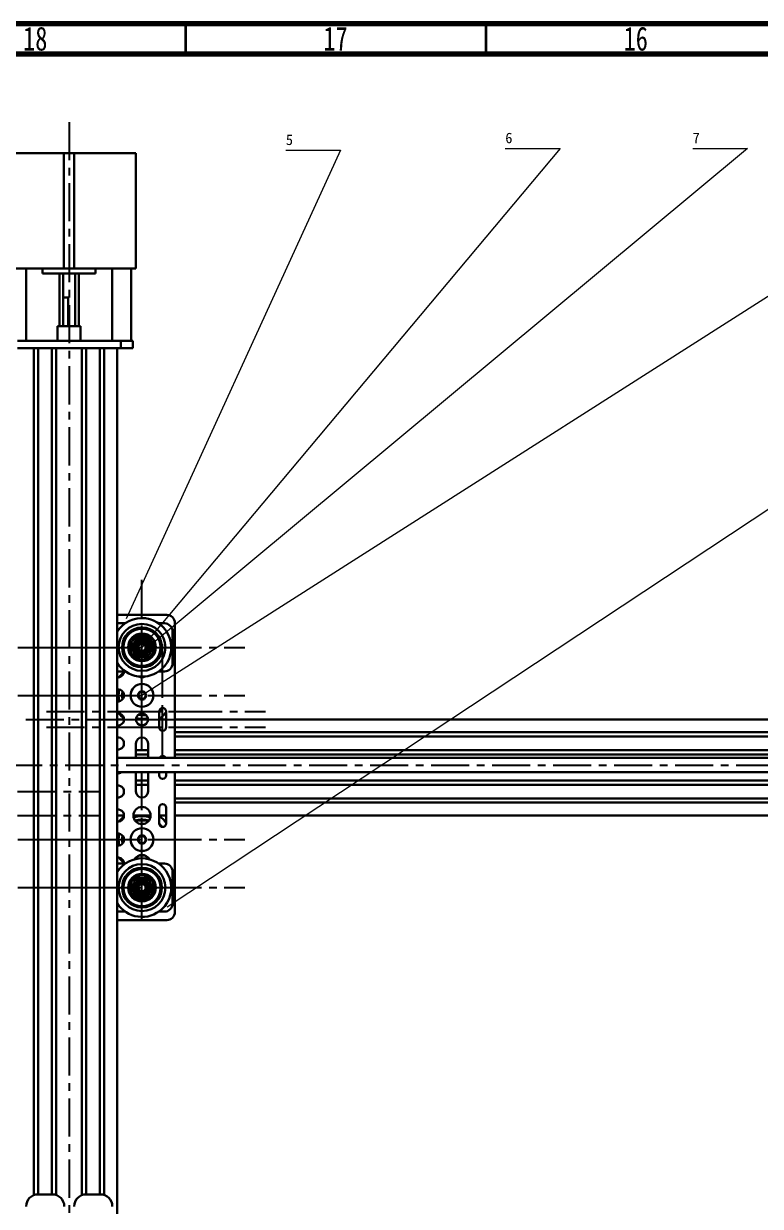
# Model space of a CAD drawing. Header units: millimetres. Extents: x 15 to 1184, y 5 to 836.
# Drawn here: x 322.5 to 445.2, y 639.1 to 836 of the extents above; entities that cross this region are included whole.
import ezdxf

# ---------------------------------------------------------------- set-up
doc = ezdxf.new("R2010")
doc.units = ezdxf.units.MM
doc.header["$PDSIZE"] = -1
doc.linetypes.add('CENTER', pattern=[10.16, 6.35, -1.27, 1.27, -1.27])
doc.linetypes.add('CENTERX2', pattern=[20.32, 12.7, -2.54, 2.54, -2.54])
doc.layers.get('0').update_dxf_attribs({"lineweight": 30})
doc.layers.add('AM_5', color=3, linetype='Continuous', lineweight=20)
doc.layers.add('中心线', color=7, linetype='CENTER')
doc.styles.add('SLDTEXTSTYLE0', font='TXT', dxfattribs={"width": 0.75})
doc.dimstyles.new('ISO-25', dxfattribs={"dimtxt": 2.5, "dimasz": 2.5, "dimexe": 1.25, "dimexo": 0.625, "dimtad": 1, "dimtxsty": 'Standard', "dimcen": 2.5, "dimadec": 0, "dimazin": 0, "dimtfac": 1, "dimtmove": 0, "dimatfit": 3, "dimfxl": 1, "dimarcsym": 0})

# ---------------------------------------------------------------- blocks, each defined once
blk = doc.blocks.new('*D25')
at = {"layer": 'Defpoints', "color": 0, "lineweight": -2, "transparency": 16777216}
for p, q in [((328.21, 814.42), (286.69, 814.58)), ((287.68, 811.02), (287.18, 680.45)), ((286.65, 543.33), (287.15, 673.9)), ((327.15, 539.62), (285.64, 539.78))]:
    blk.add_line(p, q, dxfattribs=at)
at = {"layer": 'Defpoints', "color": 0, "transparency": 16777216}
for p in [(329.21, 814.41), (286.64, 539.77), (328.15, 539.61)]:
    blk.add_point(p, dxfattribs=at)
for points in [[(287.09, 811.02), (288.27, 811.02), (287.69, 814.57)], [(286.06, 543.33), (287.24, 543.33), (286.64, 539.77)]]:
    blk.add_solid(points, dxfattribs=at)
at = {"layer": 'Defpoints', "color": 0, "transparency": 16777216, "insert": (287.16, 677.17), "char_height": 3.5, "attachment_point": 5}
blk.add_mtext('684', dxfattribs=at)

msp = doc.modelspace()

# ---------------------------------------------------------------- linework, layer by layer
at = {"color": 7, "linetype": 'Continuous', "lineweight": 70}
for p, q in [((15, 836), (1184, 836)), ((20, 831), (1179, 831))]:
    msp.add_line(p, q, dxfattribs=at)
at = {"color": 7, "linetype": 'Continuous', "lineweight": 35}
for p, q in [((349.5, 831), (349.5, 836)), ((399.5, 831), (399.5, 836))]:
    msp.add_line(p, q, dxfattribs=at)
at = {"color": 7, "linetype": 'Continuous', "lineweight": 30}
for p, q in [((329.2058, 814.4143), (318.9386, 814.4143)), ((329.2058, 795.2143), (329.2058, 814.4143)), ((330.9029, 814.4143), (329.2058, 814.4143)), ((330.9029, 795.2143), (330.9029, 814.4143)), ((341.1701, 814.4143), (330.9029, 814.4143)), ((341.1701, 795.2143), (341.1701, 814.4143)), ((329.2058, 795.2143), (318.9386, 795.2143)), ((322.8904, 783.2143), (322.8904, 795.2143)), ((325.6544, 795.2143), (325.6544, 794.4143)), ((333.1656, 794.4143), (325.6544, 794.4143)), ((328.4543, 794.4143), (328.4543, 785.6143)), ((329.0543, 794.4143), (329.0543, 785.6143)), ((330.9029, 795.2143), (329.2058, 795.2143)), ((341.1701, 795.2143), (330.9029, 795.2143)), ((331.0543, 785.6143), (331.0543, 794.4143)), ((331.6543, 785.6143), (331.6543, 794.4143)), ((334.4544, 794.4143), (333.1656, 794.4143)), ((334.4544, 794.4143), (334.4544, 795.2143)), ((337.2184, 795.2143), (337.2184, 783.2143)), ((340.4184, 783.2143), (340.4184, 795.2143)), ((329.9129, 790.4143), (329.0644, 790.4143)), ((329.0644, 790.4143), (329.0644, 785.6143)), ((329.9129, 790.4143), (329.9129, 785.6143)), ((328.1494, 785.6143), (328.1494, 783.2143)), ((328.1494, 785.6143), (331.9594, 785.6143)), ((331.9594, 783.2143), (331.9594, 785.6143)), ((338.6544, 783.2143), (321.4544, 783.2143)), ((338.6544, 781.9463), (321.4544, 781.9463)), ((324.1984, 640.9676), (324.1984, 781.9463)), ((324.9184, 641.0963), (324.9184, 781.9463)), ((327.1903, 641.0963), (327.1903, 781.9463)), ((327.9104, 640.9857), (327.9104, 781.9463)), ((332.1984, 640.9676), (332.1984, 781.9463)), ((332.9183, 641.0963), (332.9183, 781.9463)), ((335.1904, 641.0963), (335.1904, 781.9463)), ((335.9104, 640.9857), (335.9104, 781.9463)), ((338.0544, 632.2963), (338.0544, 781.9463)), ((338.6544, 781.9463), (338.6544, 783.2143)), ((340.6544, 783.2143), (338.6544, 783.2143)), ((340.6544, 781.9463), (338.6544, 781.9463)), ((340.6544, 781.9463), (340.6544, 783.2143)), ((338.0544, 737.561), (346.3263, 737.561)), ((339.4064, 736.161), (338.0544, 736.161)), ((345.9423, 736.161), (344.9903, 736.161)), ((347.2864, 729.505), (347.2864, 734.817)), ((347.6704, 736.217), (347.6704, 713.761)), ((341.3172, 733.7849), (342.2407, 733.7604)), ((341.5116, 732.2521), (341.9338, 732.8013)), ((341.9338, 732.8013), (342.6206, 732.7103)), ((342.6206, 732.7103), (342.8852, 732.0699)), ((343.1641, 733.736), (343.6047, 732.9241)), ((341.2326, 730.586), (340.7921, 731.3979)), ((341.7761, 731.6118), (341.5116, 732.2521)), ((342.4629, 731.5207), (341.7761, 731.6118)), ((343.0795, 730.5371), (342.1561, 730.5616)), ((342.8852, 732.0699), (342.4629, 731.5207)), ((338.0544, 728.161), (339.4064, 728.161)), ((344.9903, 728.161), (345.9423, 728.161)), ((341.852, 724.761), (341.5055, 724.161)), ((341.8519, 724.761), (341.849, 724.7559)), ((341.8578, 724.761), (341.8519, 724.761)), ((342.5448, 724.761), (341.852, 724.761)), ((342.5448, 724.761), (342.5389, 724.761)), ((342.8912, 724.161), (342.5448, 724.761)), ((342.5477, 724.7559), (342.5448, 724.761)), ((341.5055, 724.161), (341.852, 723.561)), ((341.5085, 724.1661), (341.5056, 724.161)), ((341.5056, 724.161), (341.5085, 724.1559)), ((341.849, 723.5661), (341.8519, 723.561)), ((341.8519, 723.561), (341.8578, 723.561)), ((341.852, 723.561), (342.5448, 723.561)), ((342.5389, 723.561), (342.5448, 723.561)), ((342.5448, 723.561), (342.8912, 724.161)), ((342.5448, 723.561), (342.5477, 723.5661)), ((342.8912, 724.161), (342.8883, 724.1661)), ((342.8883, 724.1559), (342.8912, 724.161)), ((342.8581, 720.9125), (342.7623, 720.8945)), ((345.0384, 721.461), (345.0384, 718.861)), ((346.2384, 718.861), (346.2384, 721.461)), ((338.0544, 720.161), (339.1983, 720.161)), ((341.1984, 720.161), (343.1984, 720.161)), ((343.1748, 720.3769), (342.8632, 720.31)), ((345.0384, 720.161), (346.2384, 720.161)), ((347.6704, 720.161), (460.5625, 720.161)), ((347.6704, 718.017), (477.3625, 718.017)), ((347.6704, 717.297), (477.3625, 717.297)), ((341.1984, 716.161), (341.1984, 713.761)), ((341.1984, 715.025), (343.1984, 715.025)), ((343.1984, 713.761), (343.1984, 716.161)), ((347.6704, 715.025), (477.3625, 715.025)), ((338.0544, 713.761), (484.5469, 713.761)), ((341.1984, 714.305), (343.1984, 714.305)), ((347.6704, 714.305), (477.3625, 714.305)), ((338.0544, 711.361), (484.5469, 711.361)), ((341.1984, 711.361), (341.1984, 708.161)), ((343.1984, 708.161), (343.1984, 711.361)), ((345.0384, 711.361), (345.0384, 710.861)), ((346.2384, 710.861), (346.2384, 711.361)), ((347.6704, 711.361), (347.6704, 688.105)), ((341.1984, 710.017), (343.1984, 710.017)), ((341.1984, 709.297), (343.1984, 709.297)), ((347.6704, 710.017), (477.3625, 710.017)), ((347.6704, 709.297), (477.3625, 709.297)), ((347.6704, 707.025), (477.3625, 707.025)), ((345.0384, 705.461), (345.0384, 702.861)), ((346.2384, 702.861), (346.2384, 705.461)), ((347.6704, 706.305), (477.3625, 706.305)), ((338.0544, 704.161), (339.1983, 704.161)), ((340.7704, 704.161), (343.6263, 704.161)), ((345.0384, 704.161), (346.2384, 704.161)), ((347.6704, 704.161), (477.3625, 704.161)), ((341.852, 700.761), (341.5055, 700.161)), ((341.5055, 700.161), (341.852, 699.561)), ((341.5085, 700.1661), (341.5056, 700.161)), ((341.5056, 700.161), (341.5085, 700.1559)), ((341.8519, 700.761), (341.849, 700.7559)), ((341.849, 699.5661), (341.8519, 699.561)), ((341.8578, 700.761), (341.8519, 700.761)), ((341.8519, 699.561), (341.8578, 699.561)), ((342.5448, 700.761), (341.852, 700.761)), ((341.852, 699.561), (342.5448, 699.561)), ((342.5448, 700.761), (342.5389, 700.761)), ((342.5389, 699.561), (342.5448, 699.561)), ((342.8912, 700.161), (342.5448, 700.761)), ((342.5477, 700.7559), (342.5448, 700.761)), ((342.5448, 699.561), (342.8912, 700.161)), ((342.5448, 699.561), (342.5477, 699.5661)), ((342.8912, 700.161), (342.8883, 700.1661)), ((342.8883, 700.1559), (342.8912, 700.161)), ((341.332, 696.9614), (341.0748, 697.0424)), ((343.2379, 697.1401), (342.7419, 697.0128)), ((343.3219, 697.0424), (343.0648, 696.9614)), ((339.4064, 696.161), (338.0544, 696.161)), ((345.9423, 696.161), (344.9903, 696.161)), ((341.3172, 693.7849), (342.2407, 693.7604)), ((343.1641, 693.736), (343.6047, 692.9241)), ((347.2864, 689.505), (347.2864, 694.817)), ((341.2326, 690.586), (340.7921, 691.3979)), ((341.5116, 692.2521), (341.9338, 692.8013)), ((341.7761, 691.6118), (341.5116, 692.2521)), ((342.4629, 691.5207), (341.7761, 691.6118)), ((341.9338, 692.8013), (342.6206, 692.7103)), ((342.8852, 692.0699), (342.4629, 691.5207)), ((342.6206, 692.7103), (342.8852, 692.0699)), ((343.0795, 690.5371), (342.1561, 690.5616)), ((338.0544, 688.161), (339.4064, 688.161)), ((344.9903, 688.161), (345.9423, 688.161)), ((346.3263, 686.761), (338.0544, 686.761)), ((324.9044, 641.0963), (327.2544, 641.0963)), ((332.9044, 641.0963), (335.2544, 641.0963))]:
    msp.add_line(p, q, dxfattribs=at)
at = {"color": 7, "linetype": 'Continuous', "lineweight": 30, "flags": 128}
for points in [[(338.3626, 727.1746), (338.8191, 727.6789), (339.1848, 727.9968)], [(339.0475, 723.6329), (339.0037, 724.134), (339.0475, 724.6891)], [(342.7623, 720.8945), (342.0708, 720.8487), (341.5387, 720.9125)], [(342.7419, 721.0128), (342.0524, 720.9696), (341.6702, 721.0102)], [(345.4807, 722.0399), (345.337, 721.8327), (345.0385, 721.4767)], [(338.3626, 703.1746), (338.8191, 703.6789), (339.1848, 703.9968)], [(341.7581, 702.8026), (342.0523, 702.835), (342.6386, 702.8026)], [(345.0385, 702.8454), (345.2011, 702.6623), (345.4807, 702.2821)], [(339.0475, 699.6329), (339.0037, 700.134), (339.0475, 700.6891)], [(341.6696, 697.0103), (341.3697, 697.0756), (341.1588, 697.1401)], [(342.6539, 697.522), (342.033, 697.4881), (341.7581, 697.5194)]]:
    msp.add_lwpolyline(points, dxfattribs=at)
at = {"color": 7, "linetype": 'Continuous', "lineweight": 30}
for centre, radius in [((342.1984, 732.161), 3.908), ((342.1984, 732.161), 3.3148), ((342.1984, 732.161), 3.2), ((342.1984, 732.161), 3.1948), ((342.1984, 732.161), 3.1), ((342.1984, 732.161), 2.2934), ((342.1984, 732.161), 2), ((342.1984, 732.161), 1.2667), ((342.1984, 732.161), 1.0589), ((342.1984, 732.161), 0.6906), ((342.1984, 724.161), 1.9), ((342.1984, 720.161), 1), ((342.1984, 704.161), 1.428), ((342.1984, 700.161), 1.9), ((342.1984, 692.161), 3.908), ((342.1984, 692.161), 3.3148), ((342.1984, 692.161), 3.2), ((342.1984, 692.161), 3.1948), ((342.1984, 692.161), 3.1), ((342.1984, 692.161), 2.2934), ((342.1984, 692.161), 2), ((342.1984, 692.161), 1.2667), ((342.1984, 692.161), 1.0589), ((342.1984, 692.161), 0.6906)]:
    msp.add_circle(centre, radius, dxfattribs=at)
at = {"color": 7, "linetype": 'CENTERX2', "lineweight": 30}
for centre in [(342.1984, 732.161), (342.1984, 724.161), (342.1984, 700.161), (342.1984, 692.161)]:
    msp.add_circle(centre, 0.6, dxfattribs=at)
at = {"color": 7, "linetype": 'Continuous', "lineweight": 30}
for centre, radius, start, end in [((342.1984, 732.161), 4.878, 312.652096, 148.160423), ((346.3264, 736.217), 1.344, 0, 90), ((345.9424, 734.817), 1.344, 0, 90), ((342.1984, 732.161), 1.6, 148.484762, 208.484762), ((342.1984, 732.161), 1.6, 88.484762, 148.484762), ((342.1984, 732.161), 0.7922, 152.0079, 197.633982), ((342.1984, 732.161), 1.6, 28.484762, 88.484762), ((342.1984, 732.161), 1.6, 328.484762, 28.484762), ((342.1984, 732.161), 1.6, 208.484762, 268.484762), ((342.1984, 732.161), 1, 168.379233, 213.242668), ((342.1984, 732.161), 1.6, 268.484762, 328.484762), ((342.1984, 732.161), 4.878, 211.839577, 312.652096), ((345.9424, 729.505), 1.344, 270, 0), ((338.1984, 728.161), 1, 261.720624, 0), ((342.1984, 728.161), 1, 238.120073, 301.879927), ((338.1984, 724.161), 1, 261.720624, 98.279376), ((342.1984, 724.161), 3.908, 165.531477, 194.468523), ((342.1984, 724.161), 3.3148, 168.520217, 191.479783), ((342.1984, 724.161), 0.6899, 120.421717, 179.578283), ((342.1984, 724.161), 0.6899, 60.421717, 119.578283), ((342.1984, 724.161), 0.6899, 0.421717, 59.578283), ((342.1984, 724.161), 0.6899, 180.421717, 239.578283), ((342.1984, 724.161), 0.6899, 240.421717, 299.578283), ((342.1984, 724.161), 0.6899, 300.421717, 359.578283), ((338.1984, 720.161), 1, 261.720624, 98.279376), ((342.1984, 724.161), 4.878, 218.154863, 231.845137), ((342.1984, 724.161), 4.878, 304.914385, 325.915123), ((345.6384, 721.461), 0.6, 0, 180), ((342.1984, 724.161), 3.908, 255.53149, 279.794392), ((345.6384, 718.861), 0.6, 180, 0), ((338.1984, 716.161), 1, 261.720624, 98.279376), ((342.1984, 716.161), 1, 0, 180), ((345.6384, 713.461), 0.6, 30, 150), ((338.1984, 712.161), 1, 261.720624, 306.869898), ((345.6384, 710.861), 0.6, 180, 0), ((338.1984, 708.161), 1, 261.720624, 98.279376), ((342.1984, 708.161), 1, 180, 0), ((338.1984, 704.161), 1, 261.720624, 98.279376), ((345.6384, 705.461), 0.6, 0, 180), ((342.1984, 700.161), 3.908, 69.235592, 110.764408), ((342.1984, 700.161), 3.3148, 70.187638, 109.812362), ((342.1984, 700.161), 3.1948, 71.011161, 108.988839), ((342.1984, 700.161), 4.878, 34.084877, 55.085615), ((338.1984, 700.161), 1, 261.720624, 98.279376), ((342.1984, 700.161), 3.908, 165.531478, 194.468522), ((345.6384, 702.861), 0.6, 180, 0), ((342.1984, 700.161), 3.3148, 168.520216, 191.479784), ((342.1984, 700.161), 0.6899, 120.421717, 179.578283), ((342.1984, 700.161), 0.6899, 180.421717, 239.578283), ((342.1984, 700.161), 0.6899, 60.421717, 119.578283), ((342.1984, 700.161), 0.6899, 240.421717, 299.578283), ((342.1984, 700.161), 0.6899, 0.421717, 59.578283), ((342.1984, 700.161), 0.6899, 300.421717, 359.578283), ((338.1984, 696.161), 1, 0, 98.279376), ((342.1984, 692.161), 4.878, 312.652096, 148.160423), ((342.1984, 700.161), 4.878, 218.15485, 231.84515), ((342.1984, 696.161), 1.428, 30.253391, 149.746608), ((345.9424, 694.817), 1.344, 0, 90), ((342.1984, 692.161), 1.6, 88.484762, 148.484762), ((342.1984, 692.161), 1.6, 28.484762, 88.484762), ((342.1984, 692.161), 1.6, 148.484762, 208.484762), ((342.1984, 692.161), 1.6, 208.484762, 268.484762), ((342.1984, 692.161), 1, 168.379233, 213.242668), ((342.1984, 692.161), 0.7922, 152.0079, 197.633982), ((342.1984, 692.161), 1.6, 268.484762, 328.484762), ((342.1984, 692.161), 1.6, 328.484762, 28.484762), ((342.1984, 692.161), 4.878, 211.839577, 312.652096), ((345.9424, 689.505), 1.344, 270, 0), ((346.3264, 688.105), 1.344, 270, 0), ((324.9044, 639.0963), 2, 90, 180), ((327.2544, 639.0963), 2, 0, 90), ((332.9044, 639.0963), 2, 90, 180), ((335.2544, 639.0963), 2, 0, 90)]:
    msp.add_arc(centre, radius, start, end, dxfattribs=at)
for points, knots in [([(340.3515, 732.2099), (340.4153, 732.314), (340.5743, 732.5732), (340.737, 732.8386), (340.8344, 732.9974)], [0, 0, 0, 0, 0.40167086, 1, 1, 1, 1]), ([(340.8344, 732.9974), (340.9556, 733.195), (341.1182, 733.4603), (341.2768, 733.7189), (341.3172, 733.7849)], [0, 0, 0, 0, 0.7450274, 1, 1, 1, 1]), ([(341.2188, 732.3624), (341.2688, 732.5062), (341.3625, 732.7763), (341.6882, 733.0493), (342.0654, 733.1785), (342.4647, 733.1522), (342.8234, 732.9741), (343.088, 732.673), (343.2156, 732.2945), (343.1889, 731.8946), (343.0122, 731.5352), (342.7107, 731.2725), (342.3298, 731.1428), (341.9359, 731.1729), (341.6192, 731.3105), (341.4972, 731.4668), (341.4553, 731.5204)], [0, 0, 0, 0, 0.084145632, 0.158032451, 0.229614882, 0.304149548, 0.376774346, 0.449401384, 0.523932514, 0.595518213, 0.669404518, 0.743291104, 0.814872104, 0.889406715, 0.962031513, 1, 1, 1, 1]), ([(341.362, 731.6128), (341.4369, 731.5271), (341.5868, 731.3555), (341.9007, 731.215), (342.2332, 731.184), (342.5543, 731.2645), (342.8257, 731.4461), (343.0157, 731.7052), (343.1083, 732.0079), (343.0938, 732.3202), (342.9753, 732.6038), (342.7731, 732.8286), (342.5105, 732.9708), (342.2202, 733.0133), (341.937, 732.9583), (341.6925, 732.8137), (341.5579, 732.6516), (341.5083, 732.5517), (341.4989, 732.5328)], [0, 0, 0, 0, 0.07265511, 0.14534077, 0.21498844, 0.28462359, 0.35435387, 0.4211203, 0.48774384, 0.55445447, 0.61840326, 0.68202109, 0.74570766, 0.80683116, 0.86743936, 0.92811372, 0.98640767, 1, 1, 1, 1]), ([(341.4434, 731.921), (341.4315, 731.9676), (341.3946, 732.1118), (341.4096, 732.3731), (341.5142, 732.5484), (341.5666, 732.6363)], [0, 0, 0, 0, 0.19223147, 0.59518555, 1, 1, 1, 1]), ([(342.2407, 733.7604), (342.3843, 733.7566), (342.6955, 733.7484), (343.0001, 733.7404), (343.1641, 733.736)], [0, 0, 0, 0, 0.46174864, 1, 1, 1, 1]), ([(343.6047, 732.9241), (343.6732, 732.7978), (343.8217, 732.5242), (343.967, 732.2563), (344.0452, 732.1122)], [0, 0, 0, 0, 0.46175013, 1, 1, 1, 1]), ([(340.7921, 731.3979), (340.7235, 731.5243), (340.5751, 731.7978), (340.4297, 732.0657), (340.3515, 732.2099)], [0, 0, 0, 0, 0.46175013, 1, 1, 1, 1]), ([(341.4434, 731.921), (341.4147, 731.9516), (341.3573, 732.0126), (341.2688, 732.1566), (341.2388, 732.2804), (341.2188, 732.3624)], [0, 0, 0, 0, 0.25230139, 0.50455475, 1, 1, 1, 1]), ([(342.1561, 730.5616), (342.0124, 730.5654), (341.7012, 730.5736), (341.3966, 730.5817), (341.2326, 730.586)], [0, 0, 0, 0, 0.46174833, 1, 1, 1, 1]), ([(343.5624, 731.3246), (343.465, 731.1659), (343.3023, 730.9005), (343.1433, 730.6413), (343.0795, 730.5371)], [0, 0, 0, 0, 0.598344835, 1, 1, 1, 1]), ([(344.0452, 732.1122), (344.0048, 732.0462), (343.8462, 731.7876), (343.6835, 731.5223), (343.5624, 731.3246)], [0, 0, 0, 0, 0.2549921, 1, 1, 1, 1]), ([(341.5085, 724.1661), (341.5571, 724.2504), (341.6411, 724.3958), (341.7622, 724.6056), (341.8228, 724.7104), (341.849, 724.7559)], [0, 0, 0, 0, 0.43808109, 0.75602565, 1, 1, 1, 1]), ([(341.8578, 724.761), (341.8954, 724.761), (342.004, 724.761), (342.206, 724.761), (342.4012, 724.761), (342.5069, 724.761), (342.5389, 724.761)], [0, 0, 0, 0, 0.17505527, 0.50643337, 0.85034543, 1, 1, 1, 1]), ([(342.5477, 724.7559), (342.5964, 724.6717), (342.6803, 724.5262), (342.8014, 724.3164), (342.862, 724.2116), (342.8883, 724.1661)], [0, 0, 0, 0, 0.43805267, 0.75602591, 1, 1, 1, 1]), ([(341.849, 723.5661), (341.8004, 723.6504), (341.7164, 723.7958), (341.5953, 724.0056), (341.5348, 724.1104), (341.5085, 724.1559)], [0, 0, 0, 0, 0.43806456, 0.75604642, 1, 1, 1, 1]), ([(342.5389, 723.561), (342.5069, 723.561), (342.4012, 723.561), (342.206, 723.561), (342.004, 723.561), (341.8954, 723.561), (341.8578, 723.561)], [0, 0, 0, 0, 0.14965457, 0.49356663, 0.82494473, 1, 1, 1, 1]), ([(342.8883, 724.1559), (342.8396, 724.0717), (342.7556, 723.9262), (342.6345, 723.7164), (342.574, 723.6116), (342.5477, 723.5661)], [0, 0, 0, 0, 0.43806456, 0.75604642, 1, 1, 1, 1]), ([(341.5085, 700.1661), (341.5571, 700.2504), (341.6411, 700.3958), (341.7622, 700.6056), (341.8228, 700.7104), (341.849, 700.7559)], [0, 0, 0, 0, 0.43808109, 0.75602565, 1, 1, 1, 1]), ([(341.849, 699.5661), (341.8004, 699.6504), (341.7164, 699.7958), (341.5953, 700.0056), (341.5348, 700.1104), (341.5085, 700.1559)], [0, 0, 0, 0, 0.43806456, 0.75604642, 1, 1, 1, 1]), ([(341.8578, 700.761), (341.8954, 700.761), (342.004, 700.761), (342.206, 700.761), (342.4012, 700.761), (342.5069, 700.761), (342.5389, 700.761)], [0, 0, 0, 0, 0.17505527, 0.50643337, 0.85034543, 1, 1, 1, 1]), ([(342.5389, 699.561), (342.5069, 699.561), (342.4012, 699.561), (342.206, 699.561), (342.004, 699.561), (341.8954, 699.561), (341.8578, 699.561)], [0, 0, 0, 0, 0.14965457, 0.49356663, 0.82494473, 1, 1, 1, 1]), ([(342.5477, 700.7559), (342.5964, 700.6717), (342.6803, 700.5262), (342.8014, 700.3164), (342.862, 700.2116), (342.8883, 700.1661)], [0, 0, 0, 0, 0.43805267, 0.75602591, 1, 1, 1, 1]), ([(342.8883, 700.1559), (342.8396, 700.0717), (342.7556, 699.9262), (342.6345, 699.7164), (342.574, 699.6116), (342.5477, 699.5661)], [0, 0, 0, 0, 0.43806456, 0.75604642, 1, 1, 1, 1]), ([(340.8344, 692.9974), (340.9556, 693.195), (341.1182, 693.4603), (341.2768, 693.7189), (341.3172, 693.7849)], [0, 0, 0, 0, 0.74502186, 1, 1, 1, 1]), ([(341.2188, 692.3624), (341.2688, 692.5062), (341.3625, 692.7763), (341.6882, 693.0493), (342.0654, 693.1785), (342.4646, 693.1522), (342.8234, 692.9741), (343.0879, 692.673), (343.2156, 692.2945), (343.1889, 691.8946), (343.0122, 691.5352), (342.7107, 691.2725), (342.3298, 691.1428), (341.9359, 691.173), (341.6192, 691.3105), (341.4972, 691.4668), (341.4553, 691.5204)], [0, 0, 0, 0, 0.08414204, 0.15803219, 0.22961358, 0.30414865, 0.37677186, 0.44940265, 0.52393418, 0.59552027, 0.66940298, 0.74328996, 0.81487279, 0.88940809, 0.96203131, 1, 1, 1, 1]), ([(342.2407, 693.7604), (342.3843, 693.7566), (342.6955, 693.7484), (343.0001, 693.7404), (343.1641, 693.736)], [0, 0, 0, 0, 0.46174797, 1, 1, 1, 1]), ([(340.3515, 692.2099), (340.4153, 692.314), (340.5743, 692.5732), (340.737, 692.8386), (340.8344, 692.9974)], [0, 0, 0, 0, 0.40166214, 1, 1, 1, 1]), ([(340.7921, 691.3979), (340.7235, 691.5242), (340.5751, 691.7978), (340.4297, 692.0657), (340.3515, 692.2099)], [0, 0, 0, 0, 0.46175013, 1, 1, 1, 1]), ([(341.4434, 691.921), (341.4147, 691.9515), (341.3573, 692.0126), (341.2688, 692.1566), (341.2388, 692.2804), (341.2188, 692.3624)], [0, 0, 0, 0, 0.25229081, 0.50453359, 1, 1, 1, 1]), ([(341.362, 691.6128), (341.4369, 691.5271), (341.5868, 691.3555), (341.9007, 691.215), (342.2332, 691.1839), (342.5543, 691.2645), (342.8258, 691.4461), (343.0157, 691.7052), (343.1083, 692.0079), (343.0938, 692.3202), (342.9753, 692.6037), (342.7731, 692.8286), (342.5105, 692.9708), (342.2202, 693.0133), (341.937, 692.9583), (341.6925, 692.8137), (341.5579, 692.6516), (341.5083, 692.5517), (341.4989, 692.5328)], [0, 0, 0, 0, 0.07265163, 0.14533958, 0.21498737, 0.28462388, 0.35435143, 0.4211221, 0.48774575, 0.5544565, 0.61840067, 0.68201861, 0.74570529, 0.8068289, 0.8674372, 0.92810905, 0.9864031, 1, 1, 1, 1]), ([(341.4434, 691.921), (341.4315, 691.9676), (341.3946, 692.1118), (341.4096, 692.3731), (341.5142, 692.5485), (341.5666, 692.6363)], [0, 0, 0, 0, 0.1922254, 0.59519833, 1, 1, 1, 1]), ([(343.5624, 691.3247), (343.465, 691.1659), (343.3023, 690.9005), (343.1433, 690.6413), (343.0795, 690.5371)], [0, 0, 0, 0, 0.598353563, 1, 1, 1, 1]), ([(344.0452, 692.1122), (344.0048, 692.0462), (343.8462, 691.7876), (343.6835, 691.5223), (343.5624, 691.3247)], [0, 0, 0, 0, 0.25499764, 1, 1, 1, 1]), ([(343.6047, 692.9241), (343.6732, 692.7978), (343.8217, 692.5242), (343.967, 692.2563), (344.0452, 692.1122)], [0, 0, 0, 0, 0.46175013, 1, 1, 1, 1]), ([(342.1561, 690.5616), (342.0124, 690.5654), (341.7012, 690.5736), (341.3966, 690.5816), (341.2326, 690.586)], [0, 0, 0, 0, 0.46174797, 1, 1, 1, 1])]:
    msp.add_open_spline(points, degree=3, knots=knots, dxfattribs=at)
at = {"layer": 'AM_5'}
for points in [[(411.8114, 815.2237), (342.1984, 732.161)], [(443.0093, 815.2237), (343.0958, 732.0673)], [(537.6301, 815.3681), (346.3657, 688.8919)], [(402.6988, 815.2237), (407.8116, 815.2237)], [(407.8116, 815.2237), (411.8114, 815.2237)], [(433.8967, 815.2237), (439.0095, 815.2237)], [(439.0095, 815.2237), (443.0093, 815.2237)], [(375.2711, 814.9167), (339.5858, 736.9349)], [(482.7553, 813.7118), (342.1984, 724.161)], [(366.1585, 814.9167), (371.2713, 814.9167)], [(371.2713, 814.9167), (375.2711, 814.9167)]]:
    msp.add_lwpolyline(points, dxfattribs=at)
at = {"layer": '中心线'}
for p, q in [((330.0544, 819.609), (330.0544, 505.5939)), ((342.1984, 726.9017), (342.1984, 743.7757)), ((342.1984, 718.9017), (342.1984, 735.7757)), ((345.6384, 716.2017), (345.6384, 733.0757)), ((311.3489, 732.161), (335.0832, 732.161)), ((322.8289, 732.161), (346.5632, 732.161)), ((335.5889, 732.161), (359.3232, 732.161)), ((342.1984, 714.9017), (342.1984, 731.7757)), ((345.6384, 713.6017), (345.6384, 730.4757)), ((311.3489, 724.161), (335.0832, 724.161)), ((322.8289, 724.161), (346.5632, 724.161)), ((335.5889, 724.161), (359.3232, 724.161)), ((326.2689, 721.461), (350.0032, 721.461)), ((339.0289, 721.461), (362.7632, 721.461)), ((322.8289, 720.161), (346.5632, 720.161)), ((326.2689, 718.861), (350.0032, 718.861)), ((335.5889, 720.161), (359.3232, 720.161)), ((339.0289, 718.861), (362.7632, 718.861)), ((24.5792, 712.561), (646.7128, 712.561)), ((342.1984, 694.9017), (342.1984, 711.7757)), ((311.3329, 708.161), (335.0672, 708.161)), ((311.3329, 704.161), (335.0672, 704.161)), ((342.1984, 686.9017), (342.1984, 703.7757)), ((311.3489, 700.161), (335.0832, 700.161)), ((322.8289, 700.161), (346.5632, 700.161)), ((335.5889, 700.161), (359.3232, 700.161)), ((311.3489, 692.161), (335.0832, 692.161)), ((322.8289, 692.161), (346.5632, 692.161)), ((335.5889, 692.161), (359.3232, 692.161))]:
    msp.add_line(p, q, dxfattribs=at)

# ---------------------------------------------------------------- texts
at = {"color": 7, "linetype": 'Continuous', "lineweight": 0, "char_height": 3.96875, "attachment_point": 2, "style": 'SLDTEXTSTYLE0'}
for s, insert in [('18', (324.4201, 835.4889)), ('17', (374.4201, 835.4889)), ('16', (424.4201, 835.4889))]:
    msp.add_mtext(s, dxfattribs=dict(at, insert=insert))
at = {"layer": 'AM_5', "color": 2, "char_height": 1.75, "width": 2.916667, "attachment_point": 1}
for s, insert in [('5', (366.1585, 817.5417)), ('6', (402.6988, 817.8487)), ('7', (433.8967, 817.8487))]:
    msp.add_mtext(s, dxfattribs=dict(at, insert=insert))

# ---------------------------------------------------------------- dimensions: what is measured, and where the dimension line sits
at = {"layer": 'Defpoints'}
dim = msp.add_aligned_dim(p1=(329.2058, 814.4143), p2=(328.1494, 539.6143), distance=-41.5146, text='684', dimstyle='ISO-25', override={"dimtxt": 3.5, "dimasz": 3.556, "dimexe": 1, "dimexo": 1, "dimgap": 1.524, "dimtih": 1, "dimtoh": 1, "dimlfac": 10, "dimzin": 0, "dimadec": 2, "dimtzin": 0}, dxfattribs=at)
dim.commit()
dim.dimension.update_dxf_attribs({"geometry": '*D25', "text_midpoint": (287.1633, 677.1739)})

doc.saveas('drawing.dxf')
